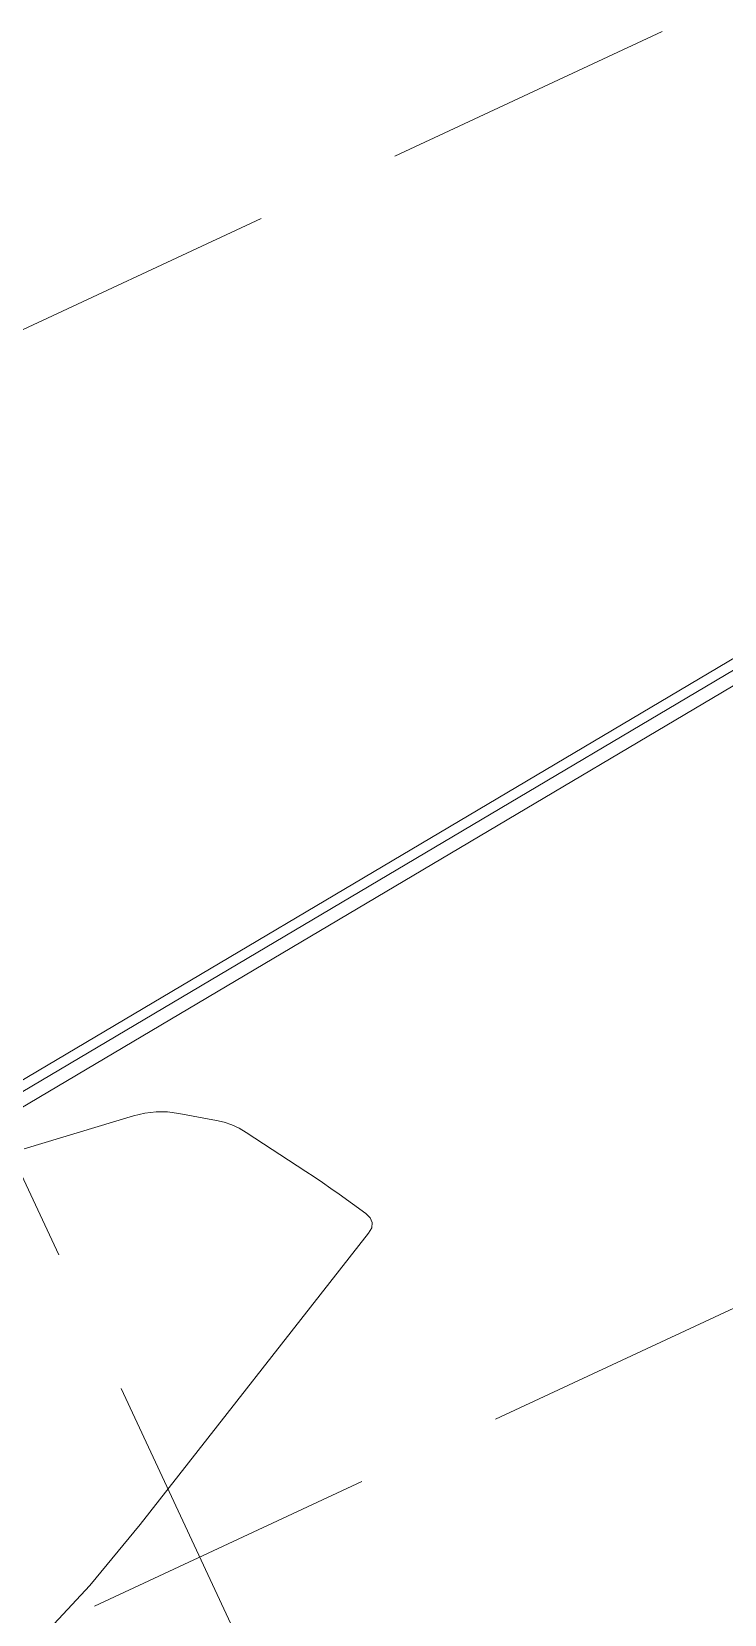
# Model space of a CAD drawing. Extents: x 2498567 to 2501210, y 7092229 to 7094464.
# Drawn here: x 2500053.71 to 2500074.25, y 7093230.12 to 7093277.07 of the extents above; entities that cross this region are included whole.
import ezdxf

# ---------------------------------------------------------------- set-up
doc = ezdxf.new("R2010")
doc.units = 0
doc.header["$MEASUREMENT"] = 0
doc.linetypes.add('HIDDEN', pattern=[0.375, 0.25, -0.125])
doc.layers.add('2', color=7, linetype='Continuous', lineweight=0)
doc.layers.add('Level 31', color=254, linetype='Continuous', lineweight=0)
doc.layers.add('GRID', color=254, linetype='HIDDEN')

msp = doc.modelspace()

# ---------------------------------------------------------------- linework, layer by layer
at = {"layer": '2', "color": 7, "linetype": 'Continuous', "lineweight": 0, "flags": 128}
for points in [[(2499942.621, 7093180.513), (2499986.887, 7093206.241), (2500029.25, 7093231.431), (2500037.789, 7093236.485), (2500052.166, 7093245.228), (2500087.994, 7093266.471), (2500134.404, 7093294.418), (2500175.14, 7093319.425), (2500215.632, 7093344.316)], [(2499942.771, 7093180.253), (2499987.039, 7093205.982), (2500029.403, 7093231.173), (2500037.943, 7093236.228), (2500052.32, 7093244.971), (2500088.148, 7093266.213), (2500134.56, 7093294.162), (2500175.297, 7093319.169), (2500215.79, 7093344.061)], [(2499942.971, 7093179.907), (2499987.242, 7093205.638), (2500029.607, 7093230.829), (2500038.149, 7093235.885), (2500052.526, 7093244.628), (2500088.353, 7093265.87), (2500134.768, 7093293.82), (2500175.506, 7093318.829), (2500216.001, 7093343.721)]]:
    msp.add_lwpolyline(points, dxfattribs=at)
at = {"layer": 'GRID', "color": 252, "linetype": 'HIDDEN', "lineweight": 0, "ltscale": 35}
for p, q in [((2499701.379, 7093998.122), (2500222.526, 7092880.448)), ((2498958.201, 7092757.55), (2500937.83, 7093680.608)), ((2498973.089, 7092725.621), (2500952.718, 7093648.679))]:
    msp.add_line(p, q, dxfattribs=at)
at = {"layer": 'Level 31', "color": 35, "linetype": 'Continuous', "lineweight": 13}
for p, q in [((2500056.728, 7093244.908), (2500057.061, 7093244.988)), ((2500057.061, 7093244.988), (2500057.397, 7093245.027)), ((2500057.397, 7093245.027), (2500057.734, 7093245.025)), ((2500057.734, 7093245.025), (2500058.074, 7093244.981)), ((2500058.074, 7093244.981), (2500059.187, 7093244.771)), ((2500053.485, 7093243.925), (2500056.728, 7093244.908)), ((2500059.187, 7093244.771), (2500059.422, 7093244.715)), ((2500059.422, 7093244.715), (2500059.647, 7093244.637)), ((2500059.647, 7093244.637), (2500059.863, 7093244.537)), ((2500059.863, 7093244.537), (2500060.071, 7093244.415)), ((2500060.071, 7093244.415), (2500061.842, 7093243.26)), ((2500061.842, 7093243.26), (2500062.092, 7093243.095)), ((2500062.092, 7093243.095), (2500062.339, 7093242.926)), ((2500062.339, 7093242.926), (2500062.585, 7093242.755)), ((2500062.585, 7093242.755), (2500062.828, 7093242.58)), ((2500062.828, 7093242.58), (2500063.62, 7093242.005)), ((2500063.62, 7093242.005), (2500063.752, 7093241.877)), ((2500063.752, 7093241.877), (2500063.81, 7093241.738)), ((2500063.81, 7093241.738), (2500063.793, 7093241.588)), ((2500063.701, 7093241.428), (2500056.93, 7093232.78)), ((2500063.793, 7093241.588), (2500063.701, 7093241.428)), ((2500056.93, 7093232.78), (2500055.432, 7093230.974)), ((2500055.432, 7093230.974), (2500053.839, 7093229.261))]:
    msp.add_line(p, q, dxfattribs=at)

doc.saveas('drawing.dxf')
